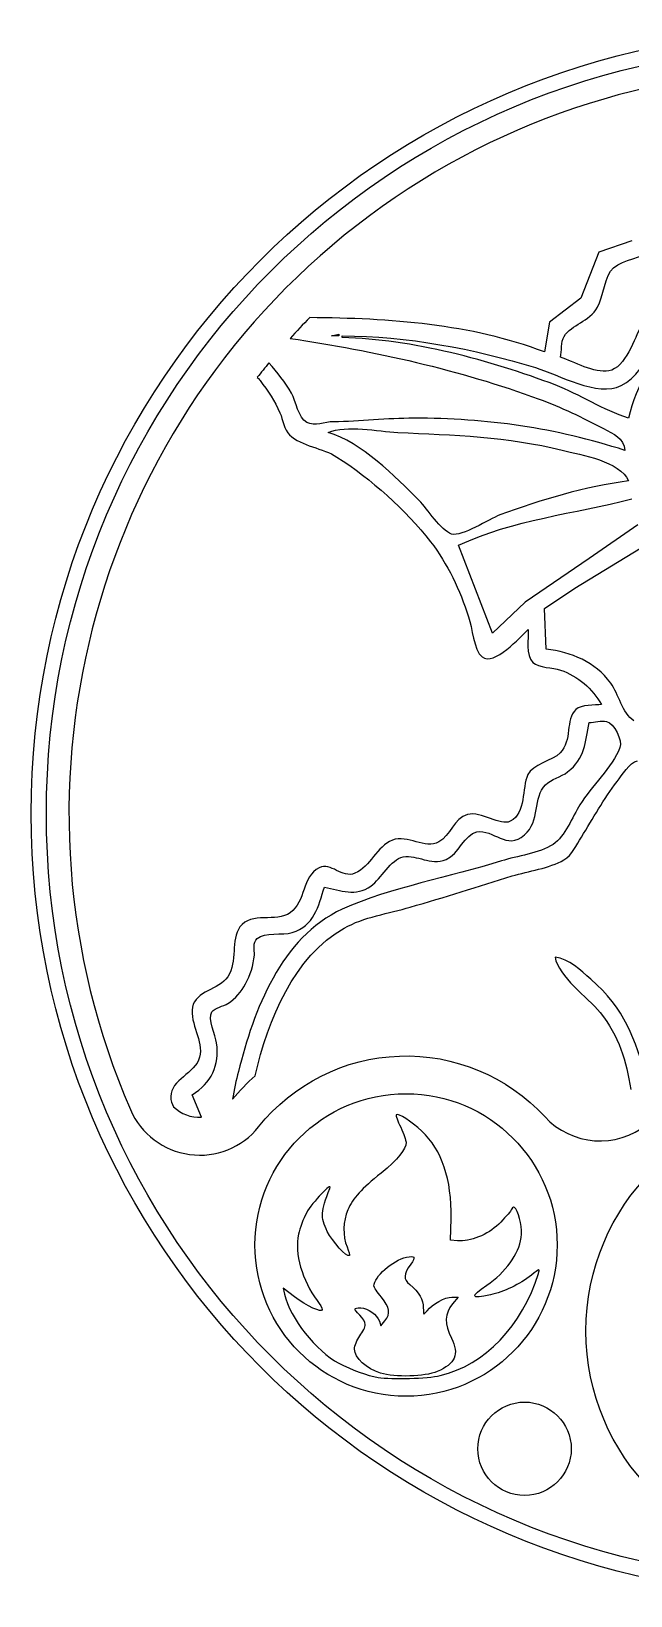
# Model space of a CAD drawing. Header units: millimetres. Extents: x -20.7 to 20.7, y -20.7 to 20.7.
# Drawn here: x -20.68 to -4.81, y -20.68 to 20.68 of the extents above; entities that cross this region are included whole.
import ezdxf

# ---------------------------------------------------------------- set-up
doc = ezdxf.new("R2010")
doc.units = ezdxf.units.MM
doc.layers.get('0').update_dxf_attribs({"linetype": 'CONTINUOUS'})

msp = doc.modelspace()

# ---------------------------------------------------------------- linework, layer by layer
for p, q in [((-4.781, 15.144), (-5.66, 14.841)), ((-4.781, 15.144), (-5.66, 14.841)), ((-5.66, 14.841), (-6.137, 13.625)), ((-5.66, 14.841), (-6.137, 13.625)), ((-6.137, 13.625), (-6.965, 12.997)), ((-6.137, 13.625), (-6.965, 12.997)), ((-6.965, 12.997), (-7.1, 12.205)), ((-6.965, 12.997), (-7.1, 12.205)), ((-12.45, 12.584), (-12.45, 12.631)), ((-12.45, 12.584), (-12.45, 12.631)), ((-4.63, 7.631), (-5.917, 6.745)), ((-4.63, 7.631), (-5.917, 6.745)), ((-8.473, 4.773), (-9.373, 7.093)), ((-8.473, 4.773), (-9.373, 7.093)), ((-6.296, 5.956), (-4.355, 7.14)), ((-6.296, 5.956), (-4.355, 7.14)), ((-5.917, 6.745), (-7.611, 5.59)), ((-5.917, 6.745), (-7.611, 5.59)), ((-7.099, 5.42), (-6.296, 5.956)), ((-7.099, 5.42), (-6.296, 5.956)), ((-7.611, 5.59), (-8.473, 4.773)), ((-7.611, 5.59), (-8.473, 4.773)), ((-7.053, 4.347), (-7.099, 5.42)), ((-7.053, 4.347), (-7.099, 5.42)), ((-16.181, -8.033), (-16.426, -7.441)), ((-16.181, -8.033), (-16.426, -7.441)), ((-9.582, -11.281), (-9.571, -10.709)), ((-9.399, -11.299), (-9.582, -11.281)), ((-13.72, -12.779), (-14.02, -12.552)), ((-14.02, -12.552), (-13.982, -12.713)), ((-9.547, -12.789), (-9.385, -12.789)), ((-9.385, -12.789), (-9.533, -12.964)), ((-11.469, -13.428), (-11.429, -13.552)), ((-11.429, -13.552), (-11.323, -13.42))]:
    msp.add_line(p, q)
msp.add_lwpolyline([(-7.091, -8.016, 0.393426), (-4.373, -8.219, -0.35083), (4.373, -8.219, 0.393426), (7.091, -8.016, -0.458612), (14.665, -8.285, 0.565024), (18.061, -7.83, 1.523453), (-18.061, -7.83, 0.565024), (-14.665, -8.285, -0.458612)], format="xyb", close=True)
msp.add_lwpolyline([(-12.544, 12.631), (-12.734, 12.631), (-12.544, 12.679)], close=True)
msp.add_lwpolyline([(-12.544, 12.631), (-12.734, 12.631), (-12.544, 12.679)], close=True)
for centre, radius in [((0, 0), 20.685), ((0, 0), 20.685), ((0, 0), 20.285), ((-10.762, -11.41), 4), ((0, -13.685), 6), ((-7.625, -16.8), 1.236)]:
    msp.add_circle(centre, radius)
for centre, radius, start, end in [((0, 0), 18.685, 135.4294, 137.7483), ((0, 0), 18.685, 135.4294, 137.7483), ((0, 0), 18.685, 140.3717, 141.8809), ((0, 0), 18.685, 140.3717, 141.8809), ((-10.762, -11.41), 6, 131.7504, 140.0373), ((-10.762, -11.41), 6, 131.7504, 140.0373), ((-16.226, -7.034), 1, 226.2297, 272.5547), ((-16.226, -7.034), 1, 226.2297, 272.5547)]:
    msp.add_arc(centre, radius, start, end)
for points in [[(-5.268, 14.431), (-4.998, 14.653), (-4.522, 14.687), (-4.213, 14.911)], [(-5.268, 14.431), (-4.998, 14.653), (-4.522, 14.687), (-4.213, 14.911)], [(-5.695, 13.389), (-5.546, 13.659), (-5.499, 14.241), (-5.268, 14.431)], [(-5.695, 13.389), (-5.546, 13.659), (-5.499, 14.241), (-5.268, 14.431)], [(-5.065, 11.314), (-4.285, 11.704), (-4.015, 13.022), (-3.481, 13.673)], [(-5.065, 11.314), (-4.285, 11.704), (-4.015, 13.022), (-3.481, 13.673)], [(-6.578, 12.618), (-6.38, 12.934), (-5.909, 13), (-5.695, 13.389)], [(-6.578, 12.618), (-6.38, 12.934), (-5.909, 13), (-5.695, 13.389)], [(-7.1, 12.205), (-9.045, 12.95), (-11.199, 13.094), (-13.311, 13.113)], [(-7.1, 12.205), (-9.045, 12.95), (-11.199, 13.094), (-13.311, 13.113)], [(-4.532, 12.915), (-4.71, 12.569), (-4.956, 11.782), (-5.396, 11.704)], [(-4.532, 12.915), (-4.71, 12.569), (-4.956, 11.782), (-5.396, 11.704)], [(-13.831, 12.564), (-11.6, 12.229), (-9.337, 11.734), (-7.242, 10.959)], [(-13.831, 12.564), (-11.6, 12.229), (-9.337, 11.734), (-7.242, 10.959)], [(-12.45, 12.631), (-10.75, 12.631), (-8.959, 12.286), (-7.337, 11.792)], [(-12.45, 12.631), (-10.75, 12.631), (-8.959, 12.286), (-7.337, 11.792)], [(-6.816, 11.333), (-8.52, 11.981), (-10.617, 12.546), (-12.45, 12.584)], [(-6.816, 11.333), (-8.52, 11.981), (-10.617, 12.546), (-12.45, 12.584)], [(-6.674, 12.063), (-6.635, 12.23), (-6.669, 12.473), (-6.578, 12.618)], [(-6.674, 12.063), (-6.635, 12.23), (-6.669, 12.473), (-6.578, 12.618)], [(-3.597, 12.821), (-4.152, 12.121), (-4.672, 11.335), (-4.875, 10.454)], [(-3.597, 12.821), (-4.152, 12.121), (-4.672, 11.335), (-4.875, 10.454)], [(-5.396, 11.704), (-5.771, 11.637), (-6.321, 11.948), (-6.674, 12.063)], [(-5.396, 11.704), (-5.771, 11.637), (-6.321, 11.948), (-6.674, 12.063)], [(-13.796, 11.116), (-13.96, 11.411), (-14.175, 11.665), (-14.391, 11.917)], [(-13.796, 11.116), (-13.96, 11.411), (-14.175, 11.665), (-14.391, 11.917)], [(-7.337, 11.792), (-6.739, 11.61), (-5.688, 11.003), (-5.065, 11.314)], [(-7.337, 11.792), (-6.739, 11.61), (-5.688, 11.003), (-5.065, 11.314)], [(-14.7, 11.534), (-14.674, 11.505), (-14.65, 11.476), (-14.628, 11.448)], [(-14.7, 11.534), (-14.674, 11.505), (-14.65, 11.476), (-14.628, 11.448)], [(-14.628, 11.448), (-14.418, 11.185), (-14.236, 10.904), (-14.1, 10.596)], [(-14.628, 11.448), (-14.418, 11.185), (-14.236, 10.904), (-14.1, 10.596)], [(-4.875, 10.454), (-5.538, 10.663), (-6.159, 11.083), (-6.816, 11.333)], [(-4.875, 10.454), (-5.538, 10.663), (-6.159, 11.083), (-6.816, 11.333)], [(-13.39, 10.343), (-13.62, 10.462), (-13.675, 10.9), (-13.796, 11.116)], [(-13.39, 10.343), (-13.62, 10.462), (-13.675, 10.9), (-13.796, 11.116)], [(-7.242, 10.959), (-6.654, 10.742), (-6.092, 10.472), (-5.538, 10.182)], [(-7.242, 10.959), (-6.654, 10.742), (-6.092, 10.472), (-5.538, 10.182)], [(-14.1, 10.596), (-14.022, 10.419), (-13.988, 10.15), (-13.846, 10.013)], [(-14.1, 10.596), (-14.022, 10.419), (-13.988, 10.15), (-13.846, 10.013)], [(-12.686, 10.359), (-12.917, 10.357), (-13.172, 10.229), (-13.39, 10.343)], [(-12.686, 10.359), (-12.917, 10.357), (-13.172, 10.229), (-13.39, 10.343)], [(-10.556, 10.454), (-11.265, 10.453), (-11.977, 10.364), (-12.686, 10.359)], [(-10.556, 10.454), (-11.265, 10.453), (-11.977, 10.364), (-12.686, 10.359)], [(-4.97, 9.602), (-6.795, 10.195), (-8.638, 10.457), (-10.556, 10.454)], [(-4.97, 9.602), (-6.795, 10.195), (-8.638, 10.457), (-10.556, 10.454)], [(-13.846, 10.013), (-13.532, 9.713), (-12.959, 9.663), (-12.592, 9.426)], [(-13.846, 10.013), (-13.532, 9.713), (-12.959, 9.663), (-12.592, 9.426)], [(-12.828, 10.075), (-12.325, 10.286), (-11.517, 10.1), (-10.982, 10.077)], [(-12.828, 10.075), (-12.325, 10.286), (-11.517, 10.1), (-10.982, 10.077)], [(-10.414, 8.276), (-11.056, 8.915), (-11.938, 9.819), (-12.828, 10.075)], [(-10.414, 8.276), (-11.056, 8.915), (-11.938, 9.819), (-12.828, 10.075)], [(-10.982, 10.077), (-9.513, 10.012), (-8.066, 9.966), (-6.627, 9.607)], [(-10.982, 10.077), (-9.513, 10.012), (-8.066, 9.966), (-6.627, 9.607)], [(-5.538, 10.182), (-5.267, 10.04), (-4.996, 9.936), (-4.97, 9.602)], [(-5.538, 10.182), (-5.267, 10.04), (-4.996, 9.936), (-4.97, 9.602)], [(-6.627, 9.607), (-6.127, 9.482), (-5.09, 9.316), (-4.875, 8.797)], [(-6.627, 9.607), (-6.127, 9.482), (-5.09, 9.316), (-4.875, 8.797)], [(-12.592, 9.426), (-11.693, 8.848), (-10.769, 8.031), (-10.114, 7.187)], [(-12.592, 9.426), (-11.693, 8.848), (-10.769, 8.031), (-10.114, 7.187)], [(-4.875, 8.797), (-6.017, 8.643), (-7.204, 8.291), (-8.284, 7.895)], [(-4.875, 8.797), (-6.017, 8.643), (-7.204, 8.291), (-8.284, 7.895)], [(-9.558, 7.391), (-9.849, 7.487), (-10.194, 8.056), (-10.414, 8.276)], [(-9.558, 7.391), (-9.849, 7.487), (-10.194, 8.056), (-10.414, 8.276)], [(-9.373, 7.093), (-7.921, 7.772), (-6.314, 7.927), (-4.781, 8.323)], [(-9.373, 7.093), (-7.921, 7.772), (-6.314, 7.927), (-4.781, 8.323)], [(-8.284, 7.895), (-8.562, 7.793), (-9.288, 7.302), (-9.558, 7.391)], [(-8.284, 7.895), (-8.562, 7.793), (-9.288, 7.302), (-9.558, 7.391)], [(-10.114, 7.187), (-9.654, 6.594), (-9.342, 5.909), (-9.105, 5.199)], [(-10.114, 7.187), (-9.654, 6.594), (-9.342, 5.909), (-9.105, 5.199)], [(-9.105, 5.199), (-9.012, 4.92), (-8.979, 4.325), (-8.744, 4.139)], [(-9.105, 5.199), (-9.012, 4.92), (-8.979, 4.325), (-8.744, 4.139)], [(-8.744, 4.139), (-8.433, 3.893), (-7.74, 4.663), (-7.526, 4.868)], [(-8.744, 4.139), (-8.433, 3.893), (-7.74, 4.663), (-7.526, 4.868)], [(-7.526, 4.868), (-7.526, 4.625), (-7.596, 4.185), (-7.404, 3.997)], [(-7.526, 4.868), (-7.526, 4.625), (-7.596, 4.185), (-7.404, 3.997)], [(-5.345, 3.447), (-5.76, 4.015), (-6.379, 4.261), (-7.053, 4.347)], [(-5.345, 3.447), (-5.76, 4.015), (-6.379, 4.261), (-7.053, 4.347)], [(-7.404, 3.997), (-7.246, 3.842), (-6.879, 3.865), (-6.674, 3.793)], [(-7.404, 3.997), (-7.246, 3.842), (-6.879, 3.865), (-6.674, 3.793)], [(-6.674, 3.793), (-6.214, 3.631), (-5.829, 3.301), (-5.585, 2.879)], [(-6.674, 3.793), (-6.214, 3.631), (-5.829, 3.301), (-5.585, 2.879)], [(-4.733, 2.453), (-5.039, 2.653), (-5.131, 3.155), (-5.345, 3.447)], [(-4.733, 2.453), (-5.039, 2.653), (-5.131, 3.155), (-5.345, 3.447)], [(-6.268, 2.75), (-6.548, 2.485), (-6.362, 1.929), (-6.679, 1.606)], [(-6.268, 2.75), (-6.548, 2.485), (-6.362, 1.929), (-6.679, 1.606)], [(-5.585, 2.879), (-5.771, 2.865), (-6.127, 2.883), (-6.268, 2.75)], [(-5.585, 2.879), (-5.771, 2.865), (-6.127, 2.883), (-6.268, 2.75)], [(-6.485, 1.099), (-6.02, 1.464), (-6.016, 1.873), (-5.917, 2.406)], [(-6.485, 1.099), (-6.02, 1.464), (-6.016, 1.873), (-5.917, 2.406)], [(-5.917, 2.406), (-5.773, 2.409), (-5.594, 2.464), (-5.454, 2.434)], [(-5.917, 2.406), (-5.773, 2.409), (-5.594, 2.464), (-5.454, 2.434)], [(-5.454, 2.434), (-5.256, 2.391), (-5.029, 1.924), (-5.1, 1.743)], [(-5.454, 2.434), (-5.256, 2.391), (-5.029, 1.924), (-5.1, 1.743)], [(-5.1, 1.743), (-5.302, 1.222), (-5.864, 0.716), (-6.163, 0.228)], [(-5.1, 1.743), (-5.302, 1.222), (-5.864, 0.716), (-6.163, 0.228)], [(-6.679, 1.606), (-6.897, 1.384), (-7.415, 1.301), (-7.539, 1.027)], [(-6.679, 1.606), (-6.897, 1.384), (-7.415, 1.301), (-7.539, 1.027)], [(-5.175, 0.844), (-5.039, 1.019), (-4.86, 1.336), (-4.634, 1.397)], [(-5.175, 0.844), (-5.039, 1.019), (-4.86, 1.336), (-4.634, 1.397)], [(-7.539, 1.027), (-7.701, 0.667), (-7.581, 0.014), (-8.004, -0.206)], [(-7.539, 1.027), (-7.701, 0.667), (-7.581, 0.014), (-8.004, -0.206)], [(-7.072, 0.758), (-6.919, 0.913), (-6.659, 0.963), (-6.485, 1.099)], [(-7.072, 0.758), (-6.919, 0.913), (-6.659, 0.963), (-6.485, 1.099)], [(-6.121, -0.624), (-5.812, -0.133), (-5.532, 0.384), (-5.175, 0.844)], [(-6.121, -0.624), (-5.812, -0.133), (-5.532, 0.384), (-5.175, 0.844)], [(-7.623, -0.566), (-7.21, -0.207), (-7.399, 0.427), (-7.072, 0.758)], [(-7.623, -0.566), (-7.21, -0.207), (-7.399, 0.427), (-7.072, 0.758)], [(-6.163, 0.228), (-6.353, -0.082), (-6.557, -0.616), (-6.869, -0.816)], [(-6.163, 0.228), (-6.353, -0.082), (-6.557, -0.616), (-6.869, -0.816)], [(-9.136, -0.029), (-9.492, -0.128), (-9.586, -0.58), (-9.895, -0.753)], [(-9.136, -0.029), (-9.492, -0.128), (-9.586, -0.58), (-9.895, -0.753)], [(-8.004, -0.206), (-8.26, -0.339), (-8.772, 0.072), (-9.136, -0.029)], [(-8.004, -0.206), (-8.26, -0.339), (-8.772, 0.072), (-9.136, -0.029)], [(-11.124, -0.706), (-11.546, -0.867), (-11.699, -1.406), (-12.118, -1.581)], [(-11.124, -0.706), (-11.546, -0.867), (-11.699, -1.406), (-12.118, -1.581)], [(-9.895, -0.753), (-10.262, -0.959), (-10.712, -0.549), (-11.124, -0.706)], [(-9.895, -0.753), (-10.262, -0.959), (-10.712, -0.549), (-11.124, -0.706)], [(-9.704, -1.216), (-9.38, -1.084), (-9.198, -0.545), (-8.891, -0.488)], [(-9.704, -1.216), (-9.38, -1.084), (-9.198, -0.545), (-8.891, -0.488)], [(-8.891, -0.488), (-8.443, -0.405), (-8.105, -0.984), (-7.623, -0.566)], [(-8.891, -0.488), (-8.443, -0.405), (-8.105, -0.984), (-7.623, -0.566)], [(-6.869, -0.816), (-7.242, -1.056), (-7.815, -1.121), (-8.237, -1.255)], [(-6.869, -0.816), (-7.242, -1.056), (-7.815, -1.121), (-8.237, -1.255)], [(-6.584, -1.226), (-6.367, -1.1), (-6.25, -0.828), (-6.121, -0.624)], [(-6.584, -1.226), (-6.367, -1.1), (-6.25, -0.828), (-6.121, -0.624)], [(-11.692, -1.919), (-11.425, -1.732), (-11.164, -1.21), (-10.84, -1.15)], [(-11.692, -1.919), (-11.425, -1.732), (-11.164, -1.21), (-10.84, -1.15)], [(-10.84, -1.15), (-10.456, -1.079), (-10.125, -1.388), (-9.704, -1.216)], [(-10.84, -1.15), (-10.456, -1.079), (-10.125, -1.388), (-9.704, -1.216)], [(-7.952, -1.652), (-7.524, -1.523), (-6.972, -1.451), (-6.584, -1.226)], [(-7.952, -1.652), (-7.524, -1.523), (-6.972, -1.451), (-6.584, -1.226)], [(-13.064, -1.437), (-13.518, -1.663), (-13.415, -2.326), (-13.831, -2.623)], [(-13.064, -1.437), (-13.518, -1.663), (-13.415, -2.326), (-13.831, -2.623)], [(-12.118, -1.581), (-12.462, -1.725), (-12.746, -1.278), (-13.064, -1.437)], [(-12.118, -1.581), (-12.462, -1.725), (-12.746, -1.278), (-13.064, -1.437)], [(-8.237, -1.255), (-9.601, -1.691), (-11.149, -1.942), (-12.45, -2.532)], [(-8.237, -1.255), (-9.601, -1.691), (-11.149, -1.942), (-12.45, -2.532)], [(-10.651, -2.477), (-9.746, -2.219), (-8.853, -1.923), (-7.952, -1.652)], [(-10.651, -2.477), (-9.746, -2.219), (-8.853, -1.923), (-7.952, -1.652)], [(-13.775, -3.15), (-13.197, -2.976), (-13.083, -2.45), (-12.923, -1.949)], [(-13.775, -3.15), (-13.197, -2.976), (-13.083, -2.45), (-12.923, -1.949)], [(-12.923, -1.949), (-12.483, -2.025), (-12.109, -2.21), (-11.692, -1.919)], [(-12.923, -1.949), (-12.483, -2.025), (-12.109, -2.21), (-11.692, -1.919)], [(-12.402, -3.032), (-11.884, -2.74), (-11.22, -2.639), (-10.651, -2.477)], [(-12.402, -3.032), (-11.884, -2.74), (-11.22, -2.639), (-10.651, -2.477)], [(-12.45, -2.532), (-14.076, -3.27), (-14.799, -5.214), (-15.201, -6.825)], [(-12.45, -2.532), (-14.076, -3.27), (-14.799, -5.214), (-15.201, -6.825)], [(-13.831, -2.623), (-14.209, -2.894), (-14.856, -2.586), (-15.16, -3.001)], [(-13.831, -2.623), (-14.209, -2.894), (-14.856, -2.586), (-15.16, -3.001)], [(-15.16, -3.001), (-15.414, -3.346), (-15.211, -3.91), (-15.484, -4.316)], [(-15.16, -3.001), (-15.414, -3.346), (-15.211, -3.91), (-15.484, -4.316)], [(-14.778, -3.748), (-14.767, -3.603), (-14.83, -3.415), (-14.705, -3.303)], [(-14.778, -3.748), (-14.767, -3.603), (-14.83, -3.415), (-14.705, -3.303)], [(-14.758, -6.934), (-14.411, -5.448), (-13.73, -3.78), (-12.402, -3.032)], [(-14.758, -6.934), (-14.411, -5.448), (-13.73, -3.78), (-12.402, -3.032)], [(-14.705, -3.303), (-14.51, -3.128), (-14.028, -3.226), (-13.775, -3.15)], [(-14.705, -3.303), (-14.51, -3.128), (-14.028, -3.226), (-13.775, -3.15)], [(-15.012, -4.506), (-14.887, -4.275), (-14.799, -4.011), (-14.778, -3.748)], [(-15.012, -4.506), (-14.887, -4.275), (-14.799, -4.011), (-14.778, -3.748)], [(-5.87, -4.384), (-6.144, -4.149), (-6.446, -3.845), (-6.816, -3.796)], [(-6.816, -3.796), (-6.734, -4.326), (-5.957, -4.848), (-5.624, -5.263)], [(-15.484, -4.316), (-15.718, -4.664), (-16.339, -4.694), (-16.415, -5.121)], [(-15.484, -4.316), (-15.718, -4.664), (-16.339, -4.694), (-16.415, -5.121)], [(-15.479, -5.027), (-15.278, -4.901), (-15.123, -4.712), (-15.012, -4.506)], [(-15.479, -5.027), (-15.278, -4.901), (-15.123, -4.712), (-15.012, -4.506)], [(-4.412, -7.012), (-4.673, -5.988), (-4.986, -5.141), (-5.87, -4.384)], [(-16.415, -5.121), (-16.495, -5.569), (-16.112, -6.01), (-16.229, -6.447)], [(-16.415, -5.121), (-16.495, -5.569), (-16.112, -6.01), (-16.229, -6.447)], [(-15.777, -6.068), (-15.803, -5.867), (-16.025, -5.429), (-15.902, -5.249)], [(-15.777, -6.068), (-15.803, -5.867), (-16.025, -5.429), (-15.902, -5.249)], [(-15.902, -5.249), (-15.819, -5.127), (-15.601, -5.102), (-15.479, -5.027)], [(-15.902, -5.249), (-15.819, -5.127), (-15.601, -5.102), (-15.479, -5.027)], [(-5.624, -5.263), (-5.127, -5.883), (-4.927, -6.545), (-4.814, -7.295)], [(-16.426, -7.441), (-15.913, -7.12), (-15.699, -6.665), (-15.777, -6.068)], [(-16.426, -7.441), (-15.913, -7.12), (-15.699, -6.665), (-15.777, -6.068)], [(-16.229, -6.447), (-16.347, -6.884), (-16.992, -7.032), (-16.992, -7.488)], [(-16.229, -6.447), (-16.347, -6.884), (-16.992, -7.032), (-16.992, -7.488)], [(-15.201, -6.825), (-15.259, -7.054), (-15.316, -7.303), (-15.361, -7.557)], [(-15.201, -6.825), (-15.259, -7.054), (-15.316, -7.303), (-15.361, -7.557)], [(-16.992, -7.488), (-16.992, -7.591), (-16.962, -7.677), (-16.918, -7.756)], [(-16.992, -7.488), (-16.992, -7.591), (-16.962, -7.677), (-16.918, -7.756)], [(-11.024, -7.968), (-11.037, -7.981), (-10.984, -8.131), (-10.905, -8.299)], [(-10.348, -8.398), (-10.621, -8.143), (-10.974, -7.918), (-11.024, -7.968)], [(-10.905, -8.299), (-10.827, -8.468), (-10.762, -8.645), (-10.762, -8.693)], [(-9.571, -10.709), (-9.551, -9.672), (-9.81, -8.901), (-10.348, -8.398)], [(-10.762, -8.693), (-10.761, -8.881), (-10.982, -9.155), (-11.42, -9.507)], [(-11.42, -9.507), (-11.948, -9.93), (-12.159, -10.163), (-12.305, -10.484)], [(-12.781, -9.915), (-12.701, -9.711), (-13.247, -10.285), (-13.401, -10.567)], [(-12.847, -11.054), (-13.031, -10.659), (-13.024, -10.538), (-12.781, -9.915)], [(-13.401, -10.567), (-13.481, -10.715), (-13.575, -10.966), (-13.609, -11.124)], [(-12.305, -10.484), (-12.432, -10.763), (-12.441, -11.186), (-12.325, -11.462)], [(-7.982, -10.484), (-8.017, -10.547), (-8.165, -10.715), (-8.31, -10.857)], [(-7.86, -10.456), (-7.91, -10.383), (-7.927, -10.387), (-7.982, -10.484)], [(-7.713, -11.214), (-7.678, -10.992), (-7.75, -10.618), (-7.86, -10.456)], [(-13.609, -11.124), (-13.718, -11.632), (-13.514, -12.357), (-13.115, -12.88)], [(-12.263, -11.692), (-12.322, -11.751), (-12.728, -11.308), (-12.847, -11.054)], [(-8.31, -10.857), (-8.599, -11.139), (-9.072, -11.332), (-9.399, -11.299)], [(-12.325, -11.462), (-12.278, -11.576), (-12.25, -11.679), (-12.263, -11.692)], [(-8.623, -12.476), (-8.124, -12.132), (-7.785, -11.661), (-7.713, -11.214)], [(-11.615, -12.496), (-11.615, -12.254), (-11.117, -11.815), (-10.753, -11.735)], [(-10.638, -11.917), (-10.834, -12.195), (-10.839, -12.306), (-10.662, -12.455)], [(-10.753, -11.735), (-10.526, -11.685), (-10.501, -11.724), (-10.638, -11.917)], [(-9.857, -14.864), (-8.686, -14.588), (-7.673, -13.536), (-7.26, -12.167)], [(-7.445, -12.208), (-7.754, -12.452), (-8.169, -12.651), (-8.53, -12.726)], [(-7.26, -12.167), (-7.22, -12.032), (-7.224, -12.033), (-7.445, -12.208)], [(-13.982, -12.713), (-13.834, -13.342), (-13.136, -14.225), (-12.541, -14.538)], [(-12.981, -13.117), (-12.981, -13.216), (-13.389, -13.03), (-13.72, -12.779)], [(-11.416, -12.789), (-11.525, -12.658), (-11.615, -12.526), (-11.615, -12.496)], [(-11.323, -13.42), (-11.167, -13.227), (-11.192, -13.057), (-11.416, -12.789)], [(-10.662, -12.455), (-10.416, -12.663), (-10.306, -12.853), (-10.305, -13.072)], [(-10.205, -13.15), (-10.061, -12.97), (-9.732, -12.79), (-9.547, -12.789)], [(-8.53, -12.726), (-9.058, -12.836), (-9.076, -12.788), (-8.623, -12.476)], [(-13.115, -12.88), (-13.041, -12.977), (-12.981, -13.084), (-12.981, -13.117)], [(-11.985, -13.268), (-12.164, -13.088), (-12.163, -13.074), (-11.964, -13.074)], [(-11.964, -13.074), (-11.773, -13.074), (-11.525, -13.251), (-11.469, -13.428)], [(-10.305, -13.072), (-10.303, -13.272), (-10.303, -13.272), (-10.205, -13.15)], [(-9.533, -12.964), (-9.741, -13.212), (-9.751, -13.508), (-9.563, -13.877)], [(-11.842, -13.515), (-11.842, -13.457), (-11.907, -13.346), (-11.985, -13.268)], [(-11.985, -13.813), (-11.907, -13.707), (-11.842, -13.573), (-11.842, -13.515)], [(-12.127, -14.164), (-12.127, -14.077), (-12.063, -13.92), (-11.985, -13.813)], [(-9.563, -13.877), (-9.347, -14.3), (-9.455, -14.554), (-9.937, -14.757)], [(-11.437, -14.799), (-11.811, -14.685), (-12.127, -14.394), (-12.127, -14.164)], [(-12.541, -14.538), (-12.216, -14.708), (-11.778, -14.866), (-11.501, -14.912)], [(-11.501, -14.912), (-11.148, -14.971), (-10.193, -14.943), (-9.857, -14.864)], [(-9.937, -14.757), (-10.264, -14.895), (-11.053, -14.917), (-11.437, -14.799)]]:
    msp.add_open_spline(points, degree=3)

doc.saveas('drawing.dxf')
